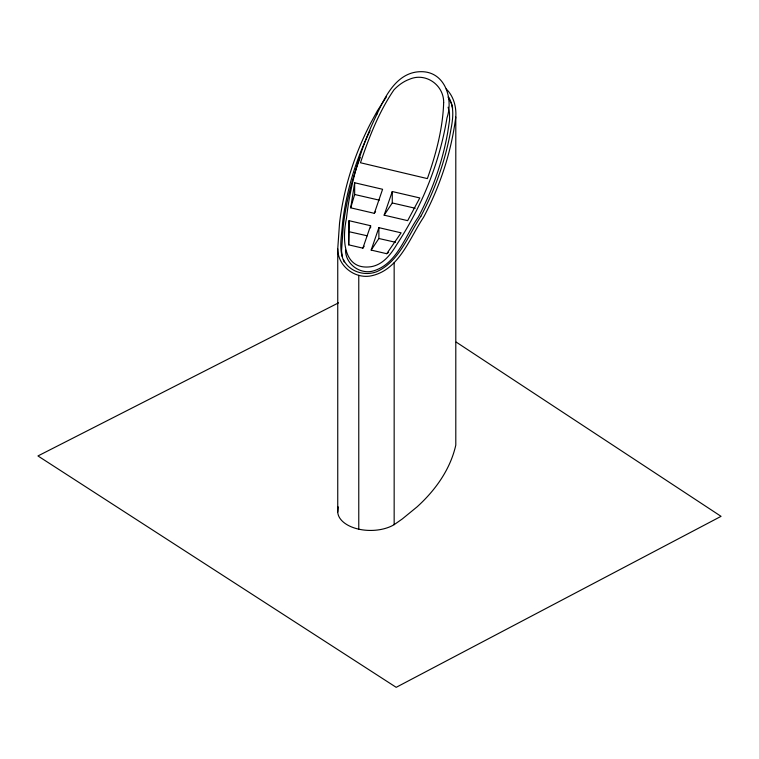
<?xml version="1.0" encoding="UTF-8"?>
<svg xmlns="http://www.w3.org/2000/svg" width="759" height="759" viewBox="0 0 759 759"><rect width="100%" height="100%" fill="white"/><g stroke="black" fill="none" stroke-linecap="round" stroke-linejoin="round"><path stroke-width="1.14" d="M364.168 246.22L362.878 248.155L348.694 244.844L349.026 220.689L370.639 225.727L370.591 227.88M348.694 244.844L349.026 220.689M446.197 88.945C453.635 96.146 456.472 106.877 455.798 117L455.798 445.097A262.111 151.335 0 0 1 416.995 506.936L402.27 518.966L394.158 524.659A32.827 18.956 0 0 1 358.77 529.175A32.827 18.956 0 0 1 337.746 512.126L337.746 248.791L339.539 223.184A337.432 295.944 -17.8 0 1 370.857 122.749L377.327 110.909L386.53 96.687M337.746 512.126L338.163 506.87M346.465 218.326C342.271 237.861 342.385 270.821 371.142 266.694C383.143 264.635 390.904 254.293 396.777 244.521C406.919 229.104 415.837 212.89 423.399 196.059A352.356 317.063 -21.9 0 0 446.985 117.835C453.55 98.404 444.916 71.507 421.122 71.678C397.346 71.744 385.515 95.549 376.938 114.144M350.734 207.833L354.652 182.758L382.593 189.276L374.329 213.326L350.734 207.833L354.652 194.494L354.652 182.758M362.878 248.155L370.591 225.717M371.17 250.081L378.883 227.653L401.113 232.833L386.72 253.715L371.17 250.081L378.883 238.506L378.883 227.653M384.149 215.167L392.27 191.534L419.803 197.947L407.659 220.651L384.149 215.167L392.27 202.966L392.27 191.534M420.884 216.258C408.105 235.584 399.149 261.58 376.73 271.694C364.557 276.399 349.093 271.731 343.41 259.512M374.329 213.326L375.601 211.419M337.746 248.791C337.651 265.859 354.757 279.208 371.303 275.83C399.215 269.853 409.367 238.449 423.579 217.264A337.423 295.934 -17.8 0 0 455.779 117M386.72 253.715L388.636 252.358M338.523 302.85L37.95 455.95L396.189 687.322L721.05 516.338L456.206 342.11M349.026 231.704L367.185 235.793M378.883 238.506L395.562 242.292M392.27 202.966L415.211 208.251M354.652 194.494L379.244 200.148M448.351 96.697C454.613 106.545 453.019 118.774 450.893 129.618A334.558 293.42 -17.8 0 1 420.894 216.258M448.152 97.228L451.605 103.917L452.658 108.214M344.197 261.959C338.296 249.787 341.74 236.106 342.518 223.26A334.396 293.278 -17.8 0 1 370.06 130.69M448.123 107.218L449.48 112.74L449.603 119.922L447.772 131.99A328.609 288.202 -17.8 0 1 418.304 217.093C405.078 235.954 396.786 265.128 371.929 271.314C358.884 273.98 345.421 263.439 345.525 249.986M342.309 256.675L341.531 250.925L343.305 225.708A334.396 293.278 -17.8 0 1 360.269 157.455M394.158 262.747L394.158 524.659M358.77 275.365L358.77 529.175M346.474 218.326A351.673 316.456 -21.9 0 1 376.948 114.144M443.664 102.541C442.839 128.527 435.998 154.172 427.374 178.602L360.468 162.749C368.997 137.407 378.836 111.943 393.997 89.79C398.342 85.226 403.598 81.365 409.566 79.221C425.752 72.171 443.958 85.141 443.664 102.541"/></g></svg>
